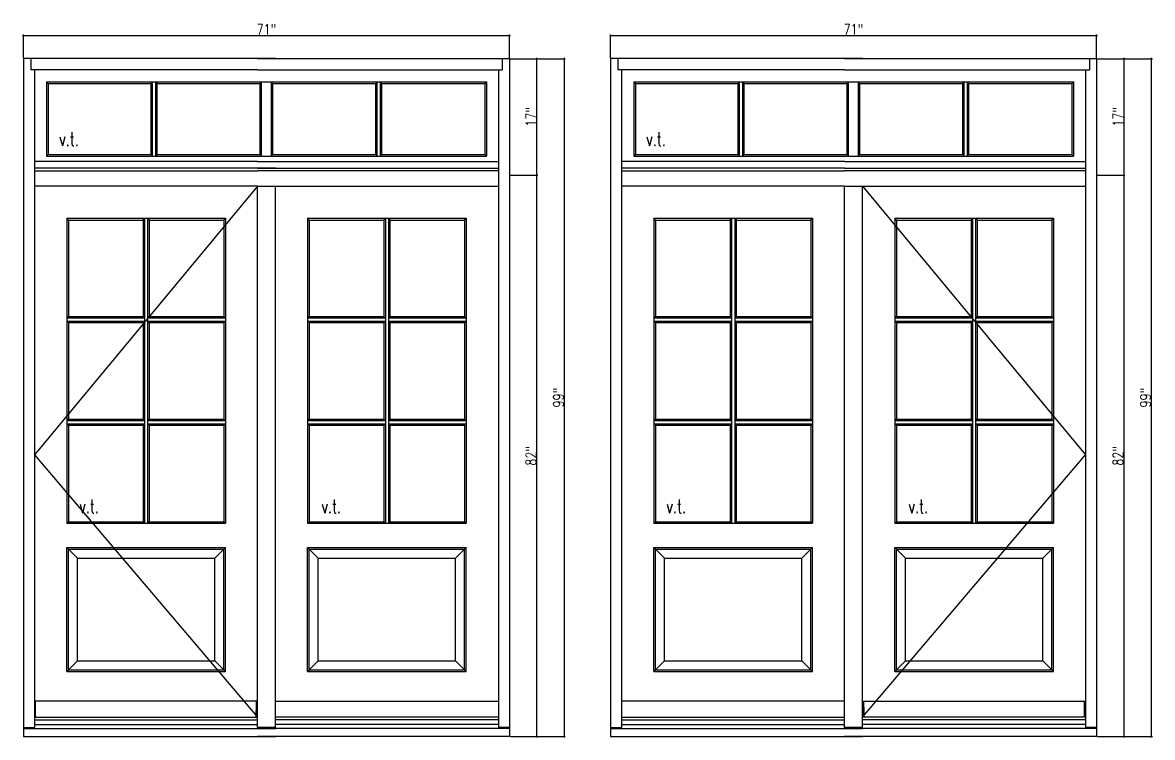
# Model space of a CAD drawing. Header units: inches. Extents: x 1985 to 11287, y 379 to 4336.
# Drawn here: x 8204.5 to 8369.5, y 3420.2 to 3524.6 of the extents above; entities that cross this region are included whole.
import ezdxf

# ---------------------------------------------------------------- set-up
doc = ezdxf.new("R2010")
doc.units = ezdxf.units.IN
doc.header["$MEASUREMENT"] = 0
doc.layers.get('0').update_dxf_attribs({"linetype": 'CONTINUOUS'})
doc.layers.get('Defpoints').update_dxf_attribs({"linetype": 'CONTINUOUS'})
for name, color, linetype in [('COTE1-1 99', 7, 'CONTINUOUS'), ('elevation 99', 7, 'CONTINUOUS'), ('opening side 99', 1, 'CONTINUOUS')]:
    doc.layers.add(name, color=color, linetype=linetype)
doc.styles.get("Standard").update_dxf_attribs({"font": 'txt.shx', "width": 0.8})
doc.dimstyles.new('Elevation', dxfattribs={"dimscale": 2, "dimtxt": 0.75, "dimasz": 0.0625, "dimexe": 0.0625, "dimexo": 0.0625, "dimgap": 0.0625, "dimtad": 1, "dimdec": 5, "dimzin": 0, "dimdsep": 46, "dimlunit": 5, "dimtxsty": 'Standard', "dimblk1": 'OBLIQUE', "dimblk2": 'OBLIQUE', "dimsah": 1, "dimcen": 2, "dimdle": 0.0625, "dimclrd": 1, "dimclre": 1, "dimadec": 1, "dimazin": 0, "dimtfac": 0.375, "dimtdec": 5, "dimtmove": 0, "dimatfit": 3, "dimldrblk": 'OBLIQUE', "dimfxl": 1, "dimfrac": 2, "dimtolj": 1, "dimtzin": 0, "dimarcsym": 0})

# ---------------------------------------------------------------- blocks, each defined once
blk = doc.blocks.new('_OBLIQUE')
at = {"color": 0, "linetype": 'ByBlock'}
blk.add_line((-0.5, -0.5), (0.5, 0.5), dxfattribs=at)
blk = doc.blocks.new('*D196')
at = {"layer": 'COTE1-1 99', "color": 1, "lineweight": -2, "transparency": 16777216}
for p, q in [((8204.52, 3522.7), (8275.77, 3522.7)), ((8204.64, 3519.42), (8204.64, 3522.83)), ((8275.64, 3519.42), (8275.64, 3522.83))]:
    blk.add_line(p, q, dxfattribs=at)
at = {"layer": 'Defpoints', "color": 0, "transparency": 16777216}
for p in [(8275.64, 3522.7), (8204.64, 3519.29), (8275.64, 3519.29)]:
    blk.add_point(p, dxfattribs=at)
at = {"layer": 'COTE1-1 99', "color": 1, "lineweight": -2, "transparency": 16777216, "xscale": 0.125, "yscale": 0.125, "zscale": 0.125, "rotation": 180}
blk.add_blockref('_OBLIQUE', (8204.64, 3522.7), dxfattribs=at)
at = {"layer": 'COTE1-1 99', "color": 1, "lineweight": -2, "transparency": 16777216, "xscale": 0.125, "yscale": 0.125, "zscale": 0.125}
blk.add_blockref('_OBLIQUE', (8275.64, 3522.7), dxfattribs=at)
at = {"layer": 'COTE1-1 99', "color": 0, "transparency": 16777216, "insert": (8240.14, 3523.58), "char_height": 1.5, "attachment_point": 5}
blk.add_mtext('\\A1;71"', dxfattribs=at)
blk = doc.blocks.new('*D197')
at = {"layer": 'COTE1-1 99', "color": 1, "lineweight": -2, "transparency": 16777216}
for p, q in [((8275.77, 3519.29), (8279.77, 3519.29)), ((8279.65, 3502.17), (8279.65, 3519.42)), ((8275.77, 3502.29), (8279.77, 3502.29))]:
    blk.add_line(p, q, dxfattribs=at)
at = {"layer": 'Defpoints', "color": 0, "transparency": 16777216}
for p in [(8275.64, 3519.29), (8279.65, 3519.29), (8275.64, 3502.29)]:
    blk.add_point(p, dxfattribs=at)
at = {"layer": 'COTE1-1 99', "color": 1, "lineweight": -2, "transparency": 16777216, "xscale": 0.125, "yscale": 0.125, "zscale": 0.125}
for p, rotation in [((8279.65, 3519.29), 90), ((8279.65, 3502.29), 270)]:
    blk.add_blockref('_OBLIQUE', p, dxfattribs=dict(at, rotation=rotation))
at = {"layer": 'COTE1-1 99', "color": 0, "transparency": 16777216, "insert": (8278.77, 3510.79), "char_height": 1.5, "attachment_point": 5, "rotation": 90}
blk.add_mtext('\\A1;17"', dxfattribs=at)
blk = doc.blocks.new('*D198')
at = {"layer": 'COTE1-1 99', "color": 1, "lineweight": -2, "transparency": 16777216}
for p, q in [((8275.77, 3502.29), (8279.77, 3502.29)), ((8279.65, 3420.17), (8279.65, 3502.42)), ((8275.77, 3420.29), (8279.77, 3420.29))]:
    blk.add_line(p, q, dxfattribs=at)
at = {"layer": 'Defpoints', "color": 0, "transparency": 16777216}
for p in [(8275.64, 3502.29), (8279.65, 3502.29), (8275.64, 3420.29)]:
    blk.add_point(p, dxfattribs=at)
at = {"layer": 'COTE1-1 99', "color": 1, "lineweight": -2, "transparency": 16777216, "xscale": 0.125, "yscale": 0.125, "zscale": 0.125}
for p, rotation in [((8279.65, 3502.29), 90), ((8279.65, 3420.29), 270)]:
    blk.add_blockref('_OBLIQUE', p, dxfattribs=dict(at, rotation=rotation))
at = {"layer": 'COTE1-1 99', "color": 0, "transparency": 16777216, "insert": (8278.77, 3461.29), "char_height": 1.5, "attachment_point": 5, "rotation": 90}
blk.add_mtext('\\A1;82"', dxfattribs=at)
blk = doc.blocks.new('*D199')
at = {"layer": 'COTE1-1 99', "color": 1, "lineweight": -2, "transparency": 16777216}
for p, q in [((8275.77, 3519.29), (8283.79, 3519.29)), ((8283.67, 3420.17), (8283.67, 3519.42)), ((8275.77, 3420.29), (8283.79, 3420.29))]:
    blk.add_line(p, q, dxfattribs=at)
at = {"layer": 'Defpoints', "color": 0, "transparency": 16777216}
for p in [(8275.64, 3519.29), (8283.67, 3519.29), (8275.64, 3420.29)]:
    blk.add_point(p, dxfattribs=at)
at = {"layer": 'COTE1-1 99', "color": 1, "lineweight": -2, "transparency": 16777216, "xscale": 0.125, "yscale": 0.125, "zscale": 0.125}
for p, rotation in [((8283.67, 3519.29), 90), ((8283.67, 3420.29), 270)]:
    blk.add_blockref('_OBLIQUE', p, dxfattribs=dict(at, rotation=rotation))
at = {"layer": 'COTE1-1 99', "color": 0, "transparency": 16777216, "insert": (8282.79, 3469.79), "char_height": 1.5, "attachment_point": 5, "rotation": 90}
blk.add_mtext('\\A1;99"', dxfattribs=at)
blk = doc.blocks.new('*D135')
at = {"layer": 'COTE1-1 99', "color": 1, "lineweight": -2, "transparency": 16777216}
for p, q in [((8290.27, 3522.7), (8361.52, 3522.7)), ((8290.39, 3519.42), (8290.39, 3522.83)), ((8361.39, 3519.42), (8361.39, 3522.83))]:
    blk.add_line(p, q, dxfattribs=at)
at = {"layer": 'Defpoints', "color": 0, "transparency": 16777216}
for p in [(8361.39, 3522.7), (8290.39, 3519.29), (8361.39, 3519.29)]:
    blk.add_point(p, dxfattribs=at)
at = {"layer": 'COTE1-1 99', "color": 1, "lineweight": -2, "transparency": 16777216, "xscale": 0.125, "yscale": 0.125, "zscale": 0.125, "rotation": 180}
blk.add_blockref('_OBLIQUE', (8290.39, 3522.7), dxfattribs=at)
at = {"layer": 'COTE1-1 99', "color": 1, "lineweight": -2, "transparency": 16777216, "xscale": 0.125, "yscale": 0.125, "zscale": 0.125}
blk.add_blockref('_OBLIQUE', (8361.39, 3522.7), dxfattribs=at)
at = {"layer": 'COTE1-1 99', "color": 0, "transparency": 16777216, "insert": (8325.89, 3523.58), "char_height": 1.5, "attachment_point": 5}
blk.add_mtext('\\A1;71"', dxfattribs=at)
blk = doc.blocks.new('*D136')
at = {"layer": 'COTE1-1 99', "color": 1, "lineweight": -2, "transparency": 16777216}
for p, q in [((8361.52, 3519.29), (8365.52, 3519.29)), ((8365.4, 3502.17), (8365.4, 3519.42)), ((8361.52, 3502.29), (8365.52, 3502.29))]:
    blk.add_line(p, q, dxfattribs=at)
at = {"layer": 'Defpoints', "color": 0, "transparency": 16777216}
for p in [(8361.39, 3519.29), (8365.4, 3519.29), (8361.39, 3502.29)]:
    blk.add_point(p, dxfattribs=at)
at = {"layer": 'COTE1-1 99', "color": 1, "lineweight": -2, "transparency": 16777216, "xscale": 0.125, "yscale": 0.125, "zscale": 0.125}
for p, rotation in [((8365.4, 3519.29), 90), ((8365.4, 3502.29), 270)]:
    blk.add_blockref('_OBLIQUE', p, dxfattribs=dict(at, rotation=rotation))
at = {"layer": 'COTE1-1 99', "color": 0, "transparency": 16777216, "insert": (8364.52, 3510.79), "char_height": 1.5, "attachment_point": 5, "rotation": 90}
blk.add_mtext('\\A1;17"', dxfattribs=at)
blk = doc.blocks.new('*D137')
at = {"layer": 'COTE1-1 99', "color": 1, "lineweight": -2, "transparency": 16777216}
for p, q in [((8361.52, 3502.29), (8365.52, 3502.29)), ((8365.4, 3420.17), (8365.4, 3502.42)), ((8361.52, 3420.29), (8365.52, 3420.29))]:
    blk.add_line(p, q, dxfattribs=at)
at = {"layer": 'Defpoints', "color": 0, "transparency": 16777216}
for p in [(8361.39, 3502.29), (8365.4, 3502.29), (8361.39, 3420.29)]:
    blk.add_point(p, dxfattribs=at)
at = {"layer": 'COTE1-1 99', "color": 1, "lineweight": -2, "transparency": 16777216, "xscale": 0.125, "yscale": 0.125, "zscale": 0.125}
for p, rotation in [((8365.4, 3502.29), 90), ((8365.4, 3420.29), 270)]:
    blk.add_blockref('_OBLIQUE', p, dxfattribs=dict(at, rotation=rotation))
at = {"layer": 'COTE1-1 99', "color": 0, "transparency": 16777216, "insert": (8364.52, 3461.29), "char_height": 1.5, "attachment_point": 5, "rotation": 90}
blk.add_mtext('\\A1;82"', dxfattribs=at)
blk = doc.blocks.new('*D138')
at = {"layer": 'COTE1-1 99', "color": 1, "lineweight": -2, "transparency": 16777216}
for p, q in [((8361.52, 3519.29), (8369.54, 3519.29)), ((8369.42, 3420.17), (8369.42, 3519.42)), ((8361.52, 3420.29), (8369.54, 3420.29))]:
    blk.add_line(p, q, dxfattribs=at)
at = {"layer": 'Defpoints', "color": 0, "transparency": 16777216}
for p in [(8361.39, 3519.29), (8369.42, 3519.29), (8361.39, 3420.29)]:
    blk.add_point(p, dxfattribs=at)
at = {"layer": 'COTE1-1 99', "color": 1, "lineweight": -2, "transparency": 16777216, "xscale": 0.125, "yscale": 0.125, "zscale": 0.125}
for p, rotation in [((8369.42, 3519.29), 90), ((8369.42, 3420.29), 270)]:
    blk.add_blockref('_OBLIQUE', p, dxfattribs=dict(at, rotation=rotation))
at = {"layer": 'COTE1-1 99', "color": 0, "transparency": 16777216, "insert": (8368.54, 3469.79), "char_height": 1.5, "attachment_point": 5, "rotation": 90}
blk.add_mtext('\\A1;99"', dxfattribs=at)

msp = doc.modelspace()

# ---------------------------------------------------------------- linework, layer by layer
at = {"layer": 'elevation 99'}
for p, q in [((8204.642526, 3519.293135), (8204.642526, 3420.293135)), ((8241.455126, 3519.293135), (8204.642526, 3519.293135)), ((8205.705026, 3519.293135), (8205.705026, 3517.668135)), ((8238.830126, 3519.293135), (8275.642726, 3519.293135)), ((8274.580226, 3519.293135), (8274.580226, 3517.668135)), ((8275.642726, 3519.293135), (8275.642726, 3420.293135)), ((8327.207223, 3519.293135), (8290.394623, 3519.293135)), ((8290.394623, 3519.293135), (8290.394623, 3420.293135)), ((8291.457123, 3519.293135), (8291.457123, 3517.668135)), ((8324.582223, 3519.293135), (8361.394823, 3519.293135)), ((8360.332323, 3519.293135), (8360.332323, 3517.668135)), ((8361.394823, 3519.293135), (8361.394823, 3420.293135)), ((8238.830126, 3517.668135), (8205.705026, 3517.668135)), ((8206.267526, 3517.668135), (8206.267526, 3502.918135)), ((8238.830126, 3517.668135), (8274.580226, 3517.668135)), ((8274.017726, 3517.668135), (8274.017726, 3502.918135)), ((8324.582223, 3517.668135), (8291.457123, 3517.668135)), ((8292.019623, 3517.668135), (8292.019623, 3502.918135)), ((8324.582223, 3517.668135), (8360.332323, 3517.668135)), ((8359.769823, 3517.668135), (8359.769823, 3502.918135)), ((8208.026413, 3515.909184), (8208.026413, 3505.052059)), ((8208.026413, 3515.909184), (8218.789939, 3515.909184)), ((8208.267485, 3515.668113), (8208.026413, 3515.909184)), ((8208.267485, 3515.668113), (8208.267485, 3505.29313)), ((8208.267485, 3515.668113), (8218.548868, 3515.668113)), ((8218.548868, 3515.668113), (8223.298776, 3515.668113)), ((8218.789939, 3515.909184), (8260.901413, 3515.909184)), ((8223.298776, 3515.668113), (8223.502976, 3515.909184)), ((8223.298776, 3505.29313), (8223.298776, 3515.668113)), ((8223.502976, 3505.052059), (8223.502976, 3515.909184)), ((8223.969576, 3505.052059), (8223.969576, 3515.909184)), ((8223.969576, 3515.909184), (8224.173776, 3515.668113)), ((8224.173776, 3505.29313), (8224.173776, 3515.668113)), ((8224.173776, 3515.668113), (8239.205026, 3515.668113)), ((8239.205026, 3515.668113), (8239.409226, 3515.909184)), ((8239.205026, 3505.29313), (8239.205026, 3515.668113)), ((8239.409226, 3505.052059), (8239.409226, 3515.909184)), ((8241.080026, 3515.668113), (8240.875826, 3515.909184)), ((8240.875826, 3505.052059), (8240.875826, 3515.909184)), ((8241.080026, 3515.668113), (8256.111276, 3515.668113)), ((8241.080026, 3505.29313), (8241.080026, 3515.668113)), ((8256.111276, 3515.668113), (8256.315476, 3515.909184)), ((8256.111276, 3505.29313), (8256.111276, 3515.668113)), ((8256.315476, 3505.052059), (8256.315476, 3515.909184)), ((8256.782076, 3505.052059), (8256.782076, 3515.909184)), ((8256.986276, 3515.668113), (8256.782076, 3515.909184)), ((8256.986276, 3505.29313), (8256.986276, 3515.668113)), ((8256.986276, 3515.668113), (8261.142485, 3515.668113)), ((8260.901413, 3515.909184), (8272.258639, 3515.909184)), ((8261.142485, 3515.668113), (8272.017568, 3515.668113)), ((8272.017568, 3515.668113), (8272.258639, 3515.909184)), ((8272.017568, 3515.668113), (8272.017568, 3505.29313)), ((8272.258639, 3515.909184), (8272.258639, 3505.052059)), ((8294.019582, 3515.668113), (8293.77851, 3515.909184)), ((8293.77851, 3515.909184), (8304.542036, 3515.909184)), ((8293.77851, 3515.909184), (8293.77851, 3505.052059)), ((8294.019582, 3515.668113), (8304.300965, 3515.668113)), ((8294.019582, 3515.668113), (8294.019582, 3505.29313)), ((8304.300965, 3515.668113), (8309.050873, 3515.668113)), ((8304.542036, 3515.909184), (8346.65351, 3515.909184)), ((8309.050873, 3515.668113), (8309.255073, 3515.909184)), ((8309.050873, 3505.29313), (8309.050873, 3515.668113)), ((8309.255073, 3505.052059), (8309.255073, 3515.909184)), ((8309.721673, 3515.909184), (8309.925873, 3515.668113)), ((8309.721673, 3505.052059), (8309.721673, 3515.909184)), ((8309.925873, 3515.668113), (8324.957123, 3515.668113)), ((8309.925873, 3505.29313), (8309.925873, 3515.668113)), ((8324.957123, 3515.668113), (8325.161323, 3515.909184)), ((8324.957123, 3505.29313), (8324.957123, 3515.668113)), ((8325.161323, 3505.052059), (8325.161323, 3515.909184)), ((8326.627923, 3505.052059), (8326.627923, 3515.909184)), ((8326.832123, 3515.668113), (8326.627923, 3515.909184)), ((8326.832123, 3505.29313), (8326.832123, 3515.668113)), ((8326.832123, 3515.668113), (8341.863373, 3515.668113)), ((8341.863373, 3515.668113), (8342.067573, 3515.909184)), ((8341.863373, 3505.29313), (8341.863373, 3515.668113)), ((8342.067573, 3505.052059), (8342.067573, 3515.909184)), ((8342.738373, 3515.668113), (8342.534173, 3515.909184)), ((8342.534173, 3505.052059), (8342.534173, 3515.909184)), ((8342.738373, 3515.668113), (8346.894582, 3515.668113)), ((8342.738373, 3505.29313), (8342.738373, 3515.668113)), ((8346.65351, 3515.909184), (8358.010736, 3515.909184)), ((8346.894582, 3515.668113), (8357.769665, 3515.668113)), ((8357.769665, 3515.668113), (8358.010736, 3515.909184)), ((8357.769665, 3515.668113), (8357.769665, 3505.29313)), ((8358.010736, 3515.909184), (8358.010736, 3505.052059)), ((8208.267485, 3505.29313), (8208.026413, 3505.052059)), ((8208.267485, 3505.29313), (8218.548868, 3505.29313)), ((8218.548868, 3505.29313), (8223.298776, 3505.29313)), ((8223.298776, 3505.29313), (8223.502976, 3505.052059)), ((8223.969576, 3505.052059), (8224.173776, 3505.29313)), ((8224.173776, 3505.29313), (8239.205026, 3505.29313)), ((8239.205026, 3505.29313), (8239.409226, 3505.052059)), ((8240.875826, 3505.052059), (8241.080026, 3505.29313)), ((8241.080026, 3505.29313), (8256.111276, 3505.29313)), ((8256.111276, 3505.29313), (8256.315476, 3505.052059)), ((8256.782076, 3505.052059), (8256.986276, 3505.29313)), ((8256.986276, 3505.29313), (8261.142485, 3505.29313)), ((8261.142485, 3505.29313), (8272.017568, 3505.29313)), ((8272.017568, 3505.29313), (8272.258639, 3505.052059)), ((8294.019582, 3505.29313), (8293.77851, 3505.052059)), ((8294.019582, 3505.29313), (8304.300965, 3505.29313)), ((8304.300965, 3505.29313), (8309.050873, 3505.29313)), ((8309.050873, 3505.29313), (8309.255073, 3505.052059)), ((8309.721673, 3505.052059), (8309.925873, 3505.29313)), ((8309.925873, 3505.29313), (8324.957123, 3505.29313)), ((8324.957123, 3505.29313), (8325.161323, 3505.052059)), ((8326.627923, 3505.052059), (8326.832123, 3505.29313)), ((8326.832123, 3505.29313), (8341.863373, 3505.29313)), ((8341.863373, 3505.29313), (8342.067573, 3505.052059)), ((8342.534173, 3505.052059), (8342.738373, 3505.29313)), ((8342.738373, 3505.29313), (8346.894582, 3505.29313)), ((8346.894582, 3505.29313), (8357.769665, 3505.29313)), ((8357.769665, 3505.29313), (8358.010736, 3505.052059)), ((8238.830126, 3504.293135), (8206.267526, 3504.293135)), ((8208.026413, 3505.052059), (8218.789939, 3505.052059)), ((8218.789939, 3505.052059), (8260.901413, 3505.052059)), ((8238.830126, 3504.293135), (8274.017726, 3504.293135)), ((8260.901413, 3505.052059), (8272.258639, 3505.052059)), ((8324.582223, 3504.293135), (8292.019623, 3504.293135)), ((8293.77851, 3505.052059), (8304.542036, 3505.052059)), ((8304.542036, 3505.052059), (8346.65351, 3505.052059)), ((8324.582223, 3504.293135), (8359.769823, 3504.293135)), ((8346.65351, 3505.052059), (8358.010736, 3505.052059)), ((8204.642526, 3503.293135), (8204.642526, 3420.293135)), ((8241.455126, 3503.293135), (8206.267526, 3503.293135)), ((8238.830126, 3503.293135), (8206.267526, 3503.293135)), ((8206.267526, 3502.918135), (8206.267526, 3500.668135)), ((8206.267526, 3502.918135), (8238.830126, 3502.918135)), ((8238.830126, 3503.293135), (8274.017726, 3503.293135)), ((8238.830126, 3503.293135), (8274.017726, 3503.293135)), ((8274.017726, 3502.918135), (8238.830126, 3502.918135)), ((8274.017726, 3502.918135), (8274.017726, 3500.668135)), ((8275.642726, 3502.293135), (8275.642726, 3420.293135)), ((8290.394623, 3503.293135), (8290.394623, 3420.293135)), ((8324.582223, 3503.293135), (8292.019623, 3503.293135)), ((8292.019623, 3502.918135), (8292.019623, 3500.668135)), ((8292.019623, 3502.918135), (8324.582223, 3502.918135)), ((8324.582223, 3503.293135), (8359.769823, 3503.293135)), ((8359.769823, 3502.918135), (8324.582223, 3502.918135)), ((8359.769823, 3502.918135), (8359.769823, 3500.668135)), ((8361.394823, 3502.293135), (8361.394823, 3420.293135)), ((8206.267526, 3500.668135), (8206.267526, 3421.62126)), ((8238.830126, 3500.668135), (8206.267526, 3500.668135)), ((8206.267526, 3500.668135), (8206.267526, 3421.62126)), ((8238.830126, 3500.668135), (8206.267526, 3500.668135)), ((8238.830126, 3421.62126), (8238.830126, 3500.668135)), ((8238.830126, 3500.668135), (8241.455126, 3500.668135)), ((8241.455126, 3421.62126), (8241.455126, 3500.668135)), ((8241.455126, 3500.668135), (8274.017726, 3500.668135)), ((8241.455126, 3500.668135), (8274.017726, 3500.668135)), ((8274.017726, 3500.668135), (8274.017726, 3421.62126)), ((8274.017726, 3500.668135), (8274.017726, 3421.62126)), ((8292.019623, 3500.668135), (8292.019623, 3421.62126)), ((8292.019623, 3500.668135), (8292.019623, 3421.62126)), ((8324.582223, 3500.668135), (8292.019623, 3500.668135)), ((8324.582223, 3500.668135), (8292.019623, 3500.668135)), ((8324.582223, 3421.62126), (8324.582223, 3500.668135)), ((8324.582223, 3500.668135), (8327.207223, 3500.668135)), ((8327.207223, 3500.668135), (8359.769823, 3500.668135)), ((8327.207223, 3421.62126), (8327.207223, 3500.668135)), ((8327.207223, 3500.668135), (8359.769823, 3500.668135)), ((8359.769823, 3500.668135), (8359.769823, 3421.62126)), ((8359.769823, 3500.668135), (8359.769823, 3421.62126)), ((8210.96394, 3495.998458), (8210.96394, 3451.431464)), ((8210.96394, 3495.998458), (8234.133713, 3495.998458)), ((8211.205011, 3495.730586), (8210.96394, 3495.998458)), ((8211.205011, 3495.730586), (8211.205011, 3481.627086)), ((8211.205011, 3495.730586), (8222.111326, 3495.730586)), ((8222.111326, 3495.730586), (8222.315526, 3495.998458)), ((8222.111326, 3495.730586), (8222.111326, 3481.627086)), ((8222.315526, 3495.998458), (8222.315526, 3451.431464)), ((8222.782126, 3495.998458), (8222.782126, 3451.431464)), ((8222.782126, 3495.998458), (8222.986326, 3495.730586)), ((8222.986326, 3495.730586), (8222.986326, 3481.627086)), ((8222.986326, 3495.730586), (8233.892641, 3495.730586)), ((8233.892641, 3495.730586), (8234.133713, 3495.998458)), ((8233.892641, 3495.730586), (8233.892641, 3481.627086)), ((8234.133713, 3495.998458), (8234.133713, 3451.431464)), ((8246.392611, 3495.730586), (8246.15154, 3495.998458)), ((8246.15154, 3495.998458), (8269.321313, 3495.998458)), ((8246.15154, 3495.998458), (8246.15154, 3451.431464)), ((8246.392611, 3495.730586), (8257.298926, 3495.730586)), ((8246.392611, 3495.730586), (8246.392611, 3481.627086)), ((8257.298926, 3495.730586), (8257.503126, 3495.998458)), ((8257.298926, 3495.730586), (8257.298926, 3481.627086)), ((8257.503126, 3495.998458), (8257.503126, 3451.431464)), ((8257.969726, 3495.998458), (8258.173926, 3495.730586)), ((8257.969726, 3495.998458), (8257.969726, 3451.431464)), ((8258.173926, 3495.730586), (8269.080241, 3495.730586)), ((8258.173926, 3495.730586), (8258.173926, 3481.627086)), ((8269.080241, 3495.730586), (8269.321313, 3495.998458)), ((8269.080241, 3495.730586), (8269.080241, 3481.627086)), ((8269.321313, 3495.998458), (8269.321313, 3451.431464)), ((8296.957108, 3495.730586), (8296.716037, 3495.998458)), ((8296.716037, 3495.998458), (8319.88581, 3495.998458)), ((8296.716037, 3495.998458), (8296.716037, 3451.431464)), ((8296.957108, 3495.730586), (8307.863423, 3495.730586)), ((8296.957108, 3495.730586), (8296.957108, 3481.627086)), ((8307.863423, 3495.730586), (8308.067623, 3495.998458)), ((8307.863423, 3495.730586), (8307.863423, 3481.627086)), ((8308.067623, 3495.998458), (8308.067623, 3451.431464)), ((8308.534223, 3495.998458), (8308.738423, 3495.730586)), ((8308.534223, 3495.998458), (8308.534223, 3451.431464)), ((8308.738423, 3495.730586), (8319.644738, 3495.730586)), ((8308.738423, 3495.730586), (8308.738423, 3481.627086)), ((8319.644738, 3495.730586), (8319.88581, 3495.998458)), ((8319.644738, 3495.730586), (8319.644738, 3481.627086)), ((8319.88581, 3495.998458), (8319.88581, 3451.431464)), ((8332.144708, 3495.730586), (8331.903637, 3495.998458)), ((8331.903637, 3495.998458), (8355.07341, 3495.998458)), ((8331.903637, 3495.998458), (8331.903637, 3451.431464)), ((8332.144708, 3495.730586), (8343.051023, 3495.730586)), ((8332.144708, 3495.730586), (8332.144708, 3481.627086)), ((8343.051023, 3495.730586), (8343.255223, 3495.998458)), ((8343.051023, 3495.730586), (8343.051023, 3481.627086)), ((8343.255223, 3495.998458), (8343.255223, 3451.431464)), ((8343.721823, 3495.998458), (8343.926023, 3495.730586)), ((8343.721823, 3495.998458), (8343.721823, 3451.431464)), ((8343.926023, 3495.730586), (8354.832338, 3495.730586)), ((8343.926023, 3495.730586), (8343.926023, 3481.627086)), ((8354.832338, 3495.730586), (8355.07341, 3495.998458)), ((8354.832338, 3495.730586), (8354.832338, 3481.627086)), ((8355.07341, 3495.998458), (8355.07341, 3451.431464)), ((8211.205011, 3481.627086), (8210.96394, 3481.422886)), ((8210.96394, 3481.422886), (8222.315526, 3481.422886)), ((8210.96394, 3480.956286), (8222.315526, 3480.956286)), ((8211.205011, 3480.752086), (8210.96394, 3480.956286)), ((8211.205011, 3481.627086), (8222.111326, 3481.627086)), ((8211.205011, 3480.752086), (8222.111326, 3480.752086)), ((8211.205011, 3480.752086), (8211.205011, 3466.648586)), ((8222.111326, 3481.627086), (8222.315526, 3481.422886)), ((8222.111326, 3480.752086), (8222.315526, 3480.956286)), ((8222.111326, 3480.752086), (8222.111326, 3466.648586)), ((8222.986326, 3481.627086), (8222.782126, 3481.422886)), ((8222.782126, 3481.422886), (8234.133713, 3481.422886)), ((8222.986326, 3480.752086), (8222.782126, 3480.956286)), ((8222.782126, 3480.956286), (8234.133713, 3480.956286)), ((8222.986326, 3481.627086), (8233.892641, 3481.627086)), ((8222.986326, 3480.752086), (8233.892641, 3480.752086)), ((8222.986326, 3480.752086), (8222.986326, 3466.648586)), ((8233.892641, 3481.627086), (8234.133713, 3481.422886)), ((8233.892641, 3480.752086), (8234.133713, 3480.956286)), ((8233.892641, 3480.752086), (8233.892641, 3466.648586)), ((8246.392611, 3481.627086), (8246.15154, 3481.422886)), ((8246.15154, 3481.422886), (8257.503126, 3481.422886)), ((8246.392611, 3480.752086), (8246.15154, 3480.956286)), ((8246.15154, 3480.956286), (8257.503126, 3480.956286)), ((8246.392611, 3481.627086), (8257.298926, 3481.627086)), ((8246.392611, 3480.752086), (8246.392611, 3466.648586)), ((8246.392611, 3480.752086), (8257.298926, 3480.752086)), ((8257.298926, 3481.627086), (8257.503126, 3481.422886)), ((8257.298926, 3480.752086), (8257.503126, 3480.956286)), ((8257.298926, 3480.752086), (8257.298926, 3466.648586)), ((8258.173926, 3481.627086), (8257.969726, 3481.422886)), ((8257.969726, 3481.422886), (8269.321313, 3481.422886)), ((8257.969726, 3480.956286), (8269.321313, 3480.956286)), ((8258.173926, 3480.752086), (8257.969726, 3480.956286)), ((8258.173926, 3481.627086), (8269.080241, 3481.627086)), ((8258.173926, 3480.752086), (8258.173926, 3466.648586)), ((8258.173926, 3480.752086), (8269.080241, 3480.752086)), ((8269.080241, 3481.627086), (8269.321313, 3481.422886)), ((8269.080241, 3480.752086), (8269.321313, 3480.956286)), ((8269.080241, 3480.752086), (8269.080241, 3466.648586)), ((8296.957108, 3481.627086), (8296.716037, 3481.422886)), ((8296.716037, 3481.422886), (8308.067623, 3481.422886)), ((8296.957108, 3480.752086), (8296.716037, 3480.956286)), ((8296.716037, 3480.956286), (8308.067623, 3480.956286)), ((8296.957108, 3481.627086), (8307.863423, 3481.627086)), ((8296.957108, 3480.752086), (8296.957108, 3466.648586)), ((8296.957108, 3480.752086), (8307.863423, 3480.752086)), ((8307.863423, 3481.627086), (8308.067623, 3481.422886)), ((8307.863423, 3480.752086), (8308.067623, 3480.956286)), ((8307.863423, 3480.752086), (8307.863423, 3466.648586)), ((8308.738423, 3481.627086), (8308.534223, 3481.422886)), ((8308.534223, 3481.422886), (8319.88581, 3481.422886)), ((8308.534223, 3480.956286), (8319.88581, 3480.956286)), ((8308.738423, 3480.752086), (8308.534223, 3480.956286)), ((8308.738423, 3481.627086), (8319.644738, 3481.627086)), ((8308.738423, 3480.752086), (8308.738423, 3466.648586)), ((8308.738423, 3480.752086), (8319.644738, 3480.752086)), ((8319.644738, 3481.627086), (8319.88581, 3481.422886)), ((8319.644738, 3480.752086), (8319.88581, 3480.956286)), ((8319.644738, 3480.752086), (8319.644738, 3466.648586)), ((8332.144708, 3481.627086), (8331.903637, 3481.422886)), ((8331.903637, 3481.422886), (8343.255223, 3481.422886)), ((8332.144708, 3480.752086), (8331.903637, 3480.956286)), ((8331.903637, 3480.956286), (8343.255223, 3480.956286)), ((8332.144708, 3481.627086), (8343.051023, 3481.627086)), ((8332.144708, 3480.752086), (8332.144708, 3466.648586)), ((8332.144708, 3480.752086), (8343.051023, 3480.752086)), ((8343.051023, 3481.627086), (8343.255223, 3481.422886)), ((8343.051023, 3480.752086), (8343.255223, 3480.956286)), ((8343.051023, 3480.752086), (8343.051023, 3466.648586)), ((8343.926023, 3481.627086), (8343.721823, 3481.422886)), ((8343.721823, 3481.422886), (8355.07341, 3481.422886)), ((8343.721823, 3480.956286), (8355.07341, 3480.956286)), ((8343.926023, 3480.752086), (8343.721823, 3480.956286)), ((8343.926023, 3481.627086), (8354.832338, 3481.627086)), ((8343.926023, 3480.752086), (8343.926023, 3466.648586)), ((8343.926023, 3480.752086), (8354.832338, 3480.752086)), ((8354.832338, 3481.627086), (8355.07341, 3481.422886)), ((8354.832338, 3480.752086), (8355.07341, 3480.956286)), ((8354.832338, 3480.752086), (8354.832338, 3466.648586)), ((8211.205011, 3466.648586), (8210.96394, 3466.444386)), ((8210.96394, 3466.444386), (8222.315526, 3466.444386)), ((8210.96394, 3465.982235), (8222.315526, 3465.982235)), ((8211.205011, 3466.648586), (8222.111326, 3466.648586)), ((8211.205011, 3465.778035), (8222.111326, 3465.778035)), ((8211.205011, 3465.778035), (8211.205011, 3451.672535)), ((8222.111326, 3465.778035), (8222.111326, 3451.672535)), ((8222.782126, 3466.444386), (8234.133713, 3466.444386)), ((8222.782126, 3465.982235), (8234.133713, 3465.982235)), ((8222.986326, 3466.648586), (8233.892641, 3466.648586)), ((8222.986326, 3465.778035), (8222.986326, 3451.672535)), ((8222.986326, 3465.778035), (8233.892641, 3465.778035)), ((8233.892641, 3466.648586), (8234.133713, 3466.444386)), ((8233.892641, 3465.778035), (8234.133713, 3465.982235)), ((8233.892641, 3465.778035), (8233.892641, 3451.672535)), ((8246.392611, 3466.648586), (8246.15154, 3466.444386)), ((8246.15154, 3466.444386), (8257.503126, 3466.444386)), ((8246.15154, 3465.982235), (8257.503126, 3465.982235)), ((8246.392611, 3466.648586), (8257.298926, 3466.648586)), ((8246.392611, 3465.778035), (8246.392611, 3451.672535)), ((8246.392611, 3465.778035), (8257.298926, 3465.778035)), ((8257.298926, 3465.778035), (8257.298926, 3451.672535)), ((8257.969726, 3466.444386), (8269.321313, 3466.444386)), ((8257.969726, 3465.982235), (8269.321313, 3465.982235)), ((8258.173926, 3466.648586), (8269.080241, 3466.648586)), ((8258.173926, 3465.778035), (8269.080241, 3465.778035)), ((8258.173926, 3465.778035), (8258.173926, 3451.672535)), ((8269.080241, 3466.648586), (8269.321313, 3466.444386)), ((8269.080241, 3465.778035), (8269.321313, 3465.982235)), ((8269.080241, 3465.778035), (8269.080241, 3451.672535)), ((8296.957108, 3466.648586), (8296.716037, 3466.444386)), ((8296.716037, 3466.444386), (8308.067623, 3466.444386)), ((8296.716037, 3465.982235), (8308.067623, 3465.982235)), ((8296.957108, 3466.648586), (8307.863423, 3466.648586)), ((8296.957108, 3465.778035), (8296.957108, 3451.672535)), ((8296.957108, 3465.778035), (8307.863423, 3465.778035)), ((8307.863423, 3465.778035), (8307.863423, 3451.672535)), ((8308.534223, 3466.444386), (8319.88581, 3466.444386)), ((8308.534223, 3465.982235), (8319.88581, 3465.982235)), ((8308.738423, 3466.648586), (8319.644738, 3466.648586)), ((8308.738423, 3465.778035), (8319.644738, 3465.778035)), ((8308.738423, 3465.778035), (8308.738423, 3451.672535)), ((8319.644738, 3466.648586), (8319.88581, 3466.444386)), ((8319.644738, 3465.778035), (8319.88581, 3465.982235)), ((8319.644738, 3465.778035), (8319.644738, 3451.672535)), ((8332.144708, 3466.648586), (8331.903637, 3466.444386)), ((8331.903637, 3466.444386), (8343.255223, 3466.444386)), ((8331.903637, 3465.982235), (8343.255223, 3465.982235)), ((8332.144708, 3466.648586), (8343.051023, 3466.648586)), ((8332.144708, 3465.778035), (8332.144708, 3451.672535)), ((8332.144708, 3465.778035), (8343.051023, 3465.778035)), ((8343.051023, 3465.778035), (8343.051023, 3451.672535)), ((8343.721823, 3466.444386), (8355.07341, 3466.444386)), ((8343.721823, 3465.982235), (8355.07341, 3465.982235)), ((8343.926023, 3466.648586), (8354.832338, 3466.648586)), ((8343.926023, 3465.778035), (8354.832338, 3465.778035)), ((8343.926023, 3465.778035), (8343.926023, 3451.672535)), ((8354.832338, 3466.648586), (8355.07341, 3466.444386)), ((8354.832338, 3465.778035), (8355.07341, 3465.982235)), ((8354.832338, 3465.778035), (8354.832338, 3451.672535)), ((8210.96394, 3451.431464), (8211.205011, 3451.672535)), ((8210.96394, 3451.431464), (8234.133713, 3451.431464)), ((8211.205011, 3451.672535), (8222.111326, 3451.672535)), ((8222.111326, 3451.672535), (8222.315526, 3451.431464)), ((8222.986326, 3451.672535), (8222.782126, 3451.431464)), ((8222.986326, 3451.672535), (8233.892641, 3451.672535)), ((8234.133713, 3451.431464), (8233.892641, 3451.672535)), ((8246.15154, 3451.431464), (8246.392611, 3451.672535)), ((8246.15154, 3451.431464), (8269.321313, 3451.431464)), ((8246.392611, 3451.672535), (8257.298926, 3451.672535)), ((8257.298926, 3451.672535), (8257.503126, 3451.431464)), ((8258.173926, 3451.672535), (8257.969726, 3451.431464)), ((8258.173926, 3451.672535), (8269.080241, 3451.672535)), ((8269.321313, 3451.431464), (8269.080241, 3451.672535)), ((8296.716037, 3451.431464), (8296.957108, 3451.672535)), ((8296.716037, 3451.431464), (8319.88581, 3451.431464)), ((8296.957108, 3451.672535), (8307.863423, 3451.672535)), ((8307.863423, 3451.672535), (8308.067623, 3451.431464)), ((8308.738423, 3451.672535), (8308.534223, 3451.431464)), ((8308.738423, 3451.672535), (8319.644738, 3451.672535)), ((8319.88581, 3451.431464), (8319.644738, 3451.672535)), ((8331.903637, 3451.431464), (8332.144708, 3451.672535)), ((8331.903637, 3451.431464), (8355.07341, 3451.431464)), ((8332.144708, 3451.672535), (8343.051023, 3451.672535)), ((8343.051023, 3451.672535), (8343.255223, 3451.431464)), ((8343.926023, 3451.672535), (8343.721823, 3451.431464)), ((8343.926023, 3451.672535), (8354.832338, 3451.672535)), ((8355.07341, 3451.431464), (8354.832338, 3451.672535)), ((8210.963881, 3447.913606), (8234.133757, 3447.913606)), ((8210.963881, 3429.802024), (8210.963881, 3447.913606)), ((8212.517452, 3446.359985), (8210.963881, 3447.913606)), ((8211.204952, 3447.672485), (8233.892685, 3447.672485)), ((8211.204952, 3430.043096), (8211.204952, 3447.672485)), ((8234.133757, 3447.913606), (8232.580185, 3446.359985)), ((8233.892685, 3430.043096), (8233.892685, 3447.672485)), ((8234.133757, 3429.802024), (8234.133757, 3447.913606)), ((8247.705052, 3446.359985), (8246.151481, 3447.913606)), ((8246.151481, 3429.802024), (8246.151481, 3447.913606)), ((8246.151481, 3447.913606), (8269.321357, 3447.913606)), ((8246.392552, 3430.043096), (8246.392552, 3447.672485)), ((8246.392552, 3447.672485), (8269.080285, 3447.672485)), ((8269.321357, 3447.913606), (8267.767785, 3446.359985)), ((8269.080285, 3430.043096), (8269.080285, 3447.672485)), ((8269.321357, 3429.802024), (8269.321357, 3447.913606)), ((8298.269549, 3446.359985), (8296.715978, 3447.913606)), ((8296.715978, 3429.802024), (8296.715978, 3447.913606)), ((8296.715978, 3447.913606), (8319.885854, 3447.913606)), ((8296.957049, 3430.043096), (8296.957049, 3447.672485)), ((8296.957049, 3447.672485), (8319.644782, 3447.672485)), ((8319.885854, 3447.913606), (8318.332282, 3446.359985)), ((8319.644782, 3430.043096), (8319.644782, 3447.672485)), ((8319.885854, 3429.802024), (8319.885854, 3447.913606)), ((8333.457149, 3446.359985), (8331.903578, 3447.913606)), ((8331.903578, 3429.802024), (8331.903578, 3447.913606)), ((8331.903578, 3447.913606), (8355.073454, 3447.913606)), ((8332.144649, 3430.043096), (8332.144649, 3447.672485)), ((8332.144649, 3447.672485), (8354.832382, 3447.672485)), ((8355.073454, 3447.913606), (8353.519882, 3446.359985)), ((8354.832382, 3430.043096), (8354.832382, 3447.672485)), ((8355.073454, 3429.802024), (8355.073454, 3447.913606)), ((8212.517452, 3446.359985), (8232.580185, 3446.359985)), ((8212.517452, 3431.355596), (8212.517452, 3446.359985)), ((8232.580185, 3431.355596), (8232.580185, 3446.359985)), ((8247.705052, 3431.355596), (8247.705052, 3446.359985)), ((8247.705052, 3446.359985), (8267.767785, 3446.359985)), ((8267.767785, 3431.355596), (8267.767785, 3446.359985)), ((8298.269549, 3431.355596), (8298.269549, 3446.359985)), ((8298.269549, 3446.359985), (8318.332282, 3446.359985)), ((8318.332282, 3431.355596), (8318.332282, 3446.359985)), ((8333.457149, 3431.355596), (8333.457149, 3446.359985)), ((8333.457149, 3446.359985), (8353.519882, 3446.359985)), ((8353.519882, 3431.355596), (8353.519882, 3446.359985)), ((8210.963881, 3429.802024), (8212.517452, 3431.355596)), ((8212.517452, 3431.355596), (8232.580185, 3431.355596)), ((8234.133757, 3429.802024), (8232.580185, 3431.355596)), ((8246.151481, 3429.802024), (8247.705052, 3431.355596)), ((8247.705052, 3431.355596), (8267.767785, 3431.355596)), ((8269.321357, 3429.802024), (8267.767785, 3431.355596)), ((8296.715978, 3429.802024), (8298.269549, 3431.355596)), ((8298.269549, 3431.355596), (8318.332282, 3431.355596)), ((8319.885854, 3429.802024), (8318.332282, 3431.355596)), ((8331.903578, 3429.802024), (8333.457149, 3431.355596)), ((8333.457149, 3431.355596), (8353.519882, 3431.355596)), ((8355.073454, 3429.802024), (8353.519882, 3431.355596)), ((8210.963881, 3429.802024), (8234.133757, 3429.802024)), ((8211.204952, 3430.043096), (8233.892685, 3430.043096)), ((8246.151481, 3429.802024), (8269.321357, 3429.802024)), ((8246.392552, 3430.043096), (8269.080285, 3430.043096)), ((8296.715978, 3429.802024), (8319.885854, 3429.802024)), ((8296.957049, 3430.043096), (8319.644782, 3430.043096)), ((8331.903578, 3429.802024), (8355.073454, 3429.802024)), ((8332.144649, 3430.043096), (8354.832382, 3430.043096)), ((8238.705126, 3425.48063), (8206.392526, 3425.48063)), ((8206.392526, 3423.10563), (8206.392526, 3425.48063)), ((8238.705126, 3425.48063), (8206.392526, 3425.48063)), ((8206.392526, 3423.10563), (8206.392526, 3425.48063)), ((8238.705126, 3423.10563), (8238.705126, 3425.48063)), ((8238.705126, 3423.10563), (8238.705126, 3425.48063)), ((8241.455126, 3425.48063), (8274.017726, 3425.48063)), ((8241.580126, 3425.48063), (8273.892726, 3425.48063)), ((8324.582223, 3425.48063), (8292.019623, 3425.48063)), ((8324.457223, 3425.48063), (8292.144623, 3425.48063)), ((8327.332223, 3425.48063), (8359.644823, 3425.48063)), ((8327.332223, 3423.10563), (8327.332223, 3425.48063)), ((8327.332223, 3425.48063), (8359.644823, 3425.48063)), ((8327.332223, 3423.10563), (8327.332223, 3425.48063)), ((8359.644823, 3423.10563), (8359.644823, 3425.48063)), ((8359.644823, 3423.10563), (8359.644823, 3425.48063)), ((8206.267526, 3423.10563), (8238.830126, 3423.10563)), ((8206.267526, 3423.10563), (8238.830126, 3423.10563)), ((8206.267526, 3422.714011), (8238.830126, 3422.714011)), ((8206.267526, 3422.714011), (8238.830126, 3422.714011)), ((8238.580126, 3423.29313), (8238.580126, 3423.10563)), ((8238.580126, 3423.29313), (8238.580126, 3423.10563)), ((8238.618369, 3423.10563), (8238.627795, 3423.23063)), ((8238.618369, 3423.10563), (8238.627795, 3423.23063)), ((8238.627795, 3423.23063), (8238.638422, 3423.10563)), ((8238.627795, 3423.23063), (8238.638422, 3423.10563)), ((8274.017726, 3423.10563), (8241.455126, 3423.10563)), ((8274.017726, 3423.10563), (8241.455126, 3423.10563)), ((8274.017726, 3422.714011), (8241.455126, 3422.714011)), ((8274.017726, 3422.714011), (8241.455126, 3422.714011)), ((8292.019623, 3423.10563), (8324.582223, 3423.10563)), ((8292.019623, 3423.10563), (8324.582223, 3423.10563)), ((8292.019623, 3422.714011), (8324.582223, 3422.714011)), ((8292.019623, 3422.714011), (8324.582223, 3422.714011)), ((8359.769823, 3423.10563), (8327.207223, 3423.10563)), ((8359.769823, 3423.10563), (8327.207223, 3423.10563)), ((8359.769823, 3422.714011), (8327.207223, 3422.714011)), ((8359.769823, 3422.714011), (8327.207223, 3422.714011)), ((8327.409555, 3423.23063), (8327.398927, 3423.10563)), ((8327.409555, 3423.23063), (8327.398927, 3423.10563)), ((8327.41898, 3423.10563), (8327.409555, 3423.23063)), ((8327.41898, 3423.10563), (8327.409555, 3423.23063)), ((8327.457223, 3423.29313), (8327.457223, 3423.10563)), ((8327.457223, 3423.29313), (8327.457223, 3423.10563)), ((8204.642526, 3421.62126), (8206.267526, 3421.62126)), ((8204.642526, 3421.62126), (8206.267526, 3421.62126)), ((8204.642526, 3421.480635), (8241.455126, 3421.480635)), ((8204.642526, 3421.480635), (8241.455126, 3421.480635)), ((8206.267526, 3422.04313), (8238.830126, 3422.04313)), ((8238.830126, 3421.62126), (8241.455126, 3421.62126)), ((8241.455126, 3421.62126), (8238.830126, 3421.62126)), ((8241.455126, 3421.62126), (8238.830126, 3421.62126)), ((8238.830126, 3421.62126), (8241.455126, 3421.62126)), ((8275.642726, 3421.480635), (8238.830126, 3421.480635)), ((8275.642726, 3421.480635), (8238.830126, 3421.480635)), ((8274.017726, 3422.04313), (8241.455126, 3422.04313)), ((8275.642726, 3421.62126), (8274.017726, 3421.62126)), ((8275.642726, 3421.62126), (8274.017726, 3421.62126)), ((8290.394623, 3421.62126), (8292.019623, 3421.62126)), ((8290.394623, 3421.62126), (8292.019623, 3421.62126)), ((8290.394623, 3421.480635), (8327.207223, 3421.480635)), ((8290.394623, 3421.480635), (8327.207223, 3421.480635)), ((8292.019623, 3422.04313), (8324.582223, 3422.04313)), ((8327.207223, 3421.62126), (8324.582223, 3421.62126)), ((8324.582223, 3421.62126), (8327.207223, 3421.62126)), ((8324.582223, 3421.62126), (8327.207223, 3421.62126)), ((8327.207223, 3421.62126), (8324.582223, 3421.62126)), ((8361.394823, 3421.480635), (8324.582223, 3421.480635)), ((8361.394823, 3421.480635), (8324.582223, 3421.480635)), ((8359.769823, 3422.04313), (8327.207223, 3422.04313)), ((8361.394823, 3421.62126), (8359.769823, 3421.62126)), ((8361.394823, 3421.62126), (8359.769823, 3421.62126)), ((8204.642526, 3420.293135), (8232.330126, 3420.293135)), ((8204.642526, 3420.293135), (8238.830126, 3420.293135)), ((8204.642526, 3420.293135), (8241.455126, 3420.293135)), ((8204.642526, 3420.293135), (8232.330126, 3420.293135)), ((8204.642526, 3420.293135), (8238.830126, 3420.293135)), ((8204.642526, 3420.293135), (8241.455126, 3420.293135)), ((8275.642726, 3420.293135), (8238.830126, 3420.293135)), ((8275.642726, 3420.293135), (8238.830126, 3420.293135)), ((8275.642726, 3420.293135), (8241.455126, 3420.293135)), ((8275.642726, 3420.293135), (8241.455126, 3420.293135)), ((8275.642726, 3420.293135), (8247.955126, 3420.293135)), ((8275.642726, 3420.293135), (8247.955126, 3420.293135)), ((8290.394623, 3420.293135), (8327.207223, 3420.293135)), ((8290.394623, 3420.293135), (8324.582223, 3420.293135)), ((8290.394623, 3420.293135), (8318.082223, 3420.293135)), ((8290.394623, 3420.293135), (8327.207223, 3420.293135)), ((8290.394623, 3420.293135), (8324.582223, 3420.293135)), ((8290.394623, 3420.293135), (8318.082223, 3420.293135)), ((8361.394823, 3420.293135), (8324.582223, 3420.293135)), ((8361.394823, 3420.293135), (8324.582223, 3420.293135)), ((8361.394823, 3420.293135), (8327.207223, 3420.293135)), ((8361.394823, 3420.293135), (8327.207223, 3420.293135)), ((8361.394823, 3420.293135), (8333.707223, 3420.293135)), ((8361.394823, 3420.293135), (8333.707223, 3420.293135))]:
    msp.add_line(p, q, dxfattribs=at)
at = {"layer": 'elevation 99', "color": 7}
for p, q in [((8211.205011, 3465.778035), (8210.96394, 3465.982235)), ((8222.111326, 3466.648586), (8222.315526, 3466.444386)), ((8222.111326, 3465.778035), (8222.315526, 3465.982235)), ((8222.986326, 3466.648586), (8222.782126, 3466.444386)), ((8222.986326, 3465.778035), (8222.782126, 3465.982235)), ((8246.392611, 3465.778035), (8246.15154, 3465.982235)), ((8257.298926, 3466.648586), (8257.503126, 3466.444386)), ((8257.298926, 3465.778035), (8257.503126, 3465.982235)), ((8258.173926, 3466.648586), (8257.969726, 3466.444386)), ((8258.173926, 3465.778035), (8257.969726, 3465.982235)), ((8296.957108, 3465.778035), (8296.716037, 3465.982235)), ((8307.863423, 3466.648586), (8308.067623, 3466.444386)), ((8307.863423, 3465.778035), (8308.067623, 3465.982235)), ((8308.738423, 3466.648586), (8308.534223, 3466.444386)), ((8308.738423, 3465.778035), (8308.534223, 3465.982235)), ((8332.144708, 3465.778035), (8331.903637, 3465.982235)), ((8343.051023, 3466.648586), (8343.255223, 3466.444386)), ((8343.051023, 3465.778035), (8343.255223, 3465.982235)), ((8343.926023, 3466.648586), (8343.721823, 3466.444386)), ((8343.926023, 3465.778035), (8343.721823, 3465.982235))]:
    msp.add_line(p, q, dxfattribs=at)
at = {"layer": 'elevation 99'}
for centre, radius, start, end in [((8220.539664, 3425.215871), 18.140881, 354.32963932, 0.35560171), ((8220.539664, 3425.215871), 18.140881, 354.32963932, 0.35560171), ((8239.091673, 3425.339174), 0.411617, 159.90001428, 181.49147604), ((8239.091673, 3425.339174), 0.411617, 159.90001428, 181.49147604), ((8326.945676, 3425.339174), 0.411617, 358.50852396, 20.09998572), ((8326.945676, 3425.339174), 0.411617, 358.50852396, 20.09998572), ((8345.497686, 3425.215871), 18.140881, 179.64439829, 185.67036068), ((8345.497686, 3425.215871), 18.140881, 179.64439829, 185.67036068), ((8241.237659, 3423.121218), 2.663087, 173.48326078, 176.29878354), ((8241.237659, 3423.121218), 2.663087, 173.48326078, 176.29878354), ((8324.79969, 3423.121218), 2.663087, 3.70121646, 6.51673922), ((8324.79969, 3423.121218), 2.663087, 3.70121646, 6.51673922)]:
    msp.add_arc(centre, radius, start, end, dxfattribs=at)
at = {"layer": 'opening side 99', "color": 1}
for p, q in [((8238.830126, 3500.668135), (8206.267526, 3461.457198)), ((8327.207223, 3500.668135), (8359.769823, 3461.457198)), ((8206.267526, 3461.457198), (8238.830126, 3423.10563)), ((8327.207223, 3423.10563), (8359.769823, 3461.457198))]:
    msp.add_line(p, q, dxfattribs=at)

# ---------------------------------------------------------------- texts
at = {"layer": 'elevation 99', "width": 0.7}
for p in [(8209.84742, 3506.538394), (8295.599516, 3506.538394), (8212.784946, 3452.917798), (8248.159946, 3452.917798), (8298.537043, 3452.917798), (8333.912043, 3452.917798)]:
    msp.add_text('v.t.', height=2, dxfattribs=at).set_placement(p)

# ---------------------------------------------------------------- dimensions: what is measured, and where the dimension line sits
at = {"layer": 'COTE1-1 99'}
for base, p1, p2, picture, middle in [((8275.642726, 3522.700812), (8204.642526, 3519.293135), (8275.642726, 3519.293135), '*D196', (8240.142626, 3523.575812)), ((8361.394823, 3522.700812), (8290.394623, 3519.293135), (8361.394823, 3519.293135), '*D135', (8325.894723, 3523.575812))]:
    dim = msp.add_linear_dim(base=base, p1=p1, p2=p2, dimstyle='Elevation', override={"dimtxt": 0.75, "dimdec": 5, "dimlunit": 5, "dimpost": '"'}, dxfattribs=at)
    dim.commit()
    dim.dimension.update_dxf_attribs({"geometry": picture, "text_midpoint": middle})
for base, p1, p2, override, picture, middle in [((8279.64628, 3519.293135), (8275.642726, 3502.293135), (8275.642726, 3519.293135), {"dimtxt": 0.75, "dimdec": 5, "dimlunit": 5, "dimpost": '"'}, '*D197', (8278.77128, 3510.793135)), ((8283.666885, 3519.293135), (8275.642726, 3420.293135), (8275.642726, 3519.293135), {"dimpost": '"'}, '*D199', (8282.791885, 3469.793135)), ((8365.398377, 3519.293135), (8361.394823, 3502.293135), (8361.394823, 3519.293135), {"dimtxt": 0.75, "dimdec": 5, "dimlunit": 5, "dimpost": '"'}, '*D136', (8364.523377, 3510.793135)), ((8369.418982, 3519.293135), (8361.394823, 3420.293135), (8361.394823, 3519.293135), {"dimpost": '"'}, '*D138', (8368.543982, 3469.793135)), ((8279.64628, 3502.293135), (8275.642726, 3420.293135), (8275.642726, 3502.293135), {"dimtxt": 0.75, "dimdec": 5, "dimlunit": 5, "dimpost": '"'}, '*D198', (8278.77128, 3461.293135)), ((8365.398377, 3502.293135), (8361.394823, 3420.293135), (8361.394823, 3502.293135), {"dimtxt": 0.75, "dimdec": 5, "dimlunit": 5, "dimpost": '"'}, '*D137', (8364.523377, 3461.293135))]:
    dim = msp.add_linear_dim(base=base, p1=p1, p2=p2, angle=90, dimstyle='Elevation', override=override, dxfattribs=at)
    dim.commit()
    dim.dimension.update_dxf_attribs({"geometry": picture, "text_midpoint": middle})

doc.saveas('drawing.dxf')
